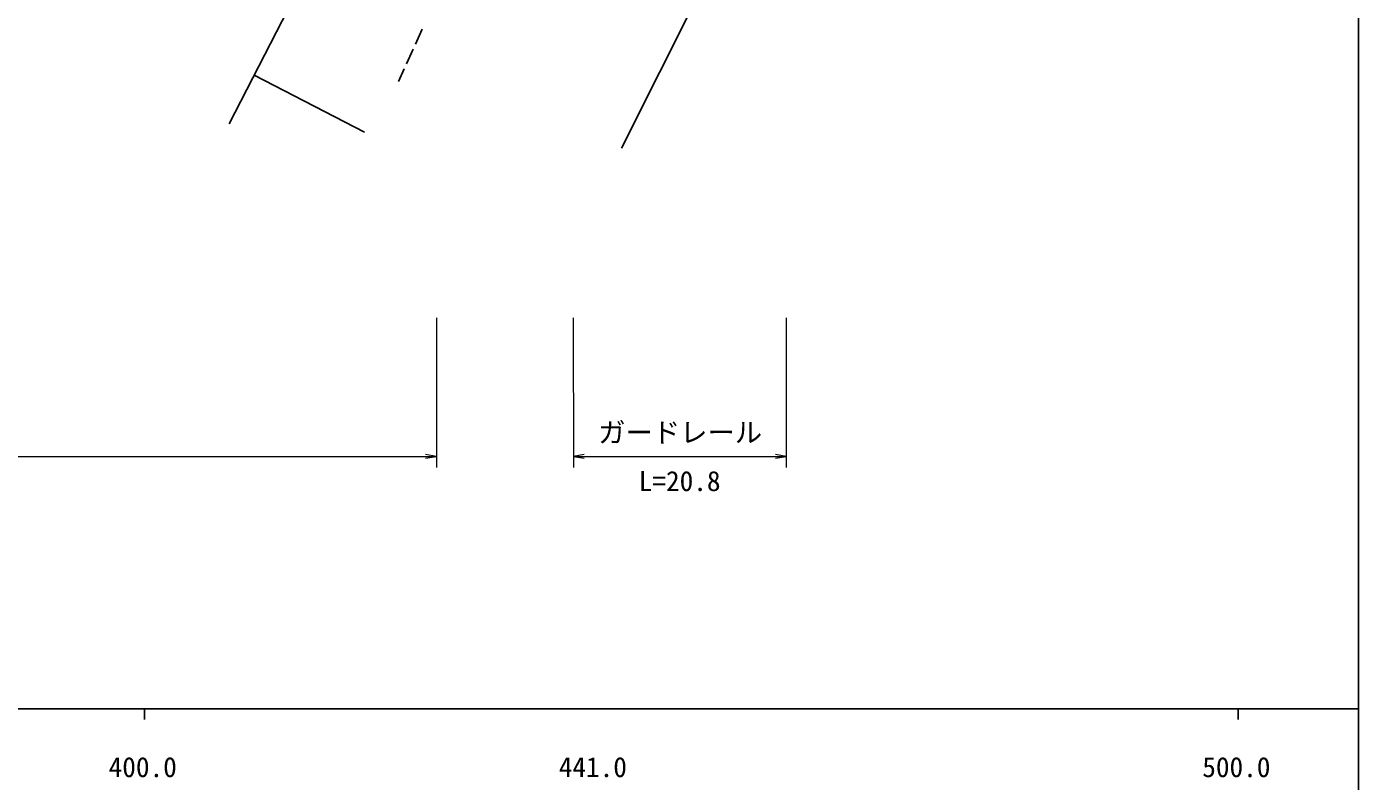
# Model space of a CAD drawing. Units: millimetres, scale not verified. Extents: x 40000 to 680000, y 20000 to 380000.
# Drawn here: x 457228 to 579000, y 198357 to 267370 of the extents above; entities that cross this region are included whole.
import ezdxf
from ezdxf.enums import TextEntityAlignment as Align

# ---------------------------------------------------------------- set-up
doc = ezdxf.new("R2010")
doc.units = ezdxf.units.MM
doc.header["$LTSCALE"] = 1000
for name, color, linetype, lineweight in [('M-BGD', 7, 'Continuous', 25), ('M-BMK-OTRS', 5, 'Continuous', 25), ('M-STR-HTXT', 7, 'Continuous', 13), ('M-TTL-BAND', 7, 'Continuous', 25)]:
    doc.layers.add(name, color=color, linetype=linetype, lineweight=lineweight)
doc.styles.add('ＭＳ ゴシック', font='')
doc.styles.get('ＭＳ ゴシック').set_extended_font_data('MS Gothic')

# ---------------------------------------------------------------- blocks, each defined once
blk = doc.blocks.new('open_arrow')
at = {"color": 0, "linetype": 'Continuous', "lineweight": -2}
blk.add_lwpolyline([(7.5, 1.25), (0, 0), (7.5, -1.25)], dxfattribs=at)

msp = doc.modelspace()

# ---------------------------------------------------------------- linework, layer by layer
at = {"layer": 'M-BGD'}
for p, q in [((475739, 258473), (481128, 268971)), ((492780, 265777), (493400, 267143)), ((491953, 263956), (492573, 265322)), ((491227, 262356), (491746, 263500)), ((478022, 262921), (488134, 257730))]:
    msp.add_line(p, q, dxfattribs=at)
at = {"layer": 'M-BMK-OTRS'}
msp.add_line((511633, 256266), (528792, 290463), dxfattribs=at)
at = {"layer": 'M-STR-HTXT'}
for p, q in [((494705, 240728), (494705, 227065)), ((507217, 240732), (507220, 227065)), ((526685, 240737), (526688, 227071)), ((385248, 228065), (494705, 228065)), ((507220, 228065), (526688, 228071))]:
    msp.add_line(p, q, dxfattribs=at)
at = {"layer": 'M-TTL-BAND'}
for p, q in [((579000, 20000), (579000, 370000)), ((40000, 205000), (579000, 205000)), ((468000, 205000), (468000, 204000)), ((568000, 205000), (568000, 204000))]:
    msp.add_line(p, q, dxfattribs=at)

# ---------------------------------------------------------------- block references
at = {"layer": 'M-STR-HTXT', "xscale": 133, "yscale": 133, "rotation": 180}
for p in [(494705, 228065), (526688, 228071)]:
    msp.add_blockref('open_arrow', p, dxfattribs=at)
at = {"layer": 'M-STR-HTXT', "xscale": 133, "yscale": 133}
msp.add_blockref('open_arrow', (507220, 228065), dxfattribs=at)

# ---------------------------------------------------------------- texts
at = {"layer": 'M-STR-HTXT', "style": 'ＭＳ ゴシック'}
msp.add_text('ガードレール', height=1833, rotation=0.015, dxfattribs=at).set_placement((509483, 230261), align=Align.MIDDLE_LEFT)
msp.add_text('L=20.8', height=1833, rotation=0.015, dxfattribs=at).set_placement((516940, 224352), align=Align.BOTTOM_CENTER)
at = {"layer": 'M-TTL-BAND', "style": 'ＭＳ ゴシック'}
for s, p in [('400.0', (467844, 198195)), ('441.0', (509000, 198195)), ('500.0', (567844, 198195))]:
    msp.add_text(s, height=1833, dxfattribs=at).set_placement(p, align=Align.BOTTOM_CENTER)

doc.saveas('drawing.dxf')
